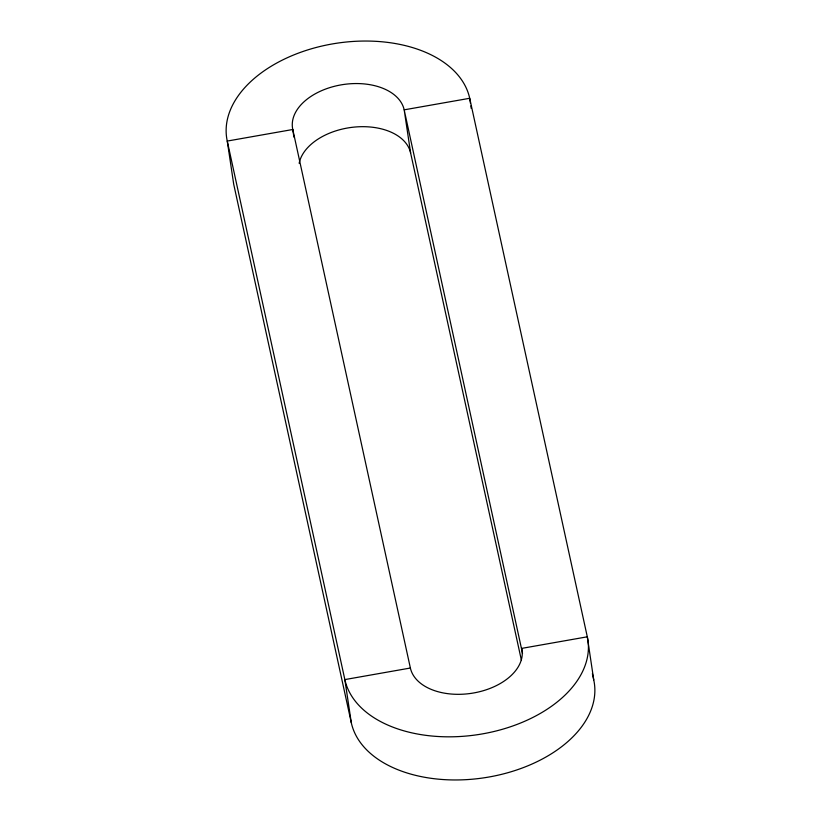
<?xml version="1.0" encoding="UTF-8"?>
<svg xmlns="http://www.w3.org/2000/svg" width="821" height="821" viewBox="0 0 821 821"><rect width="100%" height="100%" fill="white"/><g stroke="black" fill="none" stroke-linecap="round" stroke-linejoin="round"><path stroke-width="1.23" d="M351.296 722.716L344.851 679.593A123.16 77.338 -8.5 0 0 482.604 733.861A123.16 77.338 -8.5 0 0 587.302 636.809L521.776 648.374A56.587 35.539 -8.5 0 1 473.666 692.965A56.587 35.539 -8.5 0 1 410.377 668.027L344.851 679.593L227.253 141.068A123.16 77.338 -8.5 0 1 331.951 44.006A123.16 77.338 -8.5 0 1 469.704 98.284L587.302 636.809L593.747 679.932A123.16 77.338 -8.5 0 1 489.049 776.994A123.16 77.338 -8.5 0 1 351.296 722.716L233.698 184.191L227.253 141.068L292.779 129.502A56.587 35.539 -8.5 0 1 340.889 84.912A56.587 35.539 -8.5 0 1 404.178 109.84L469.704 98.284L470.464 103.354M592.382 673.672L593.747 679.932M522.536 653.444L404.178 109.84L410.623 152.973L521.386 660.187M410.377 668.027L292.779 129.502L293.918 137.107M470.844 105.888L471.223 108.423M299.152 163.297A56.587 35.539 -8.5 0 1 354.662 127.05A56.587 35.539 -8.5 0 1 410.623 152.973"/></g></svg>
